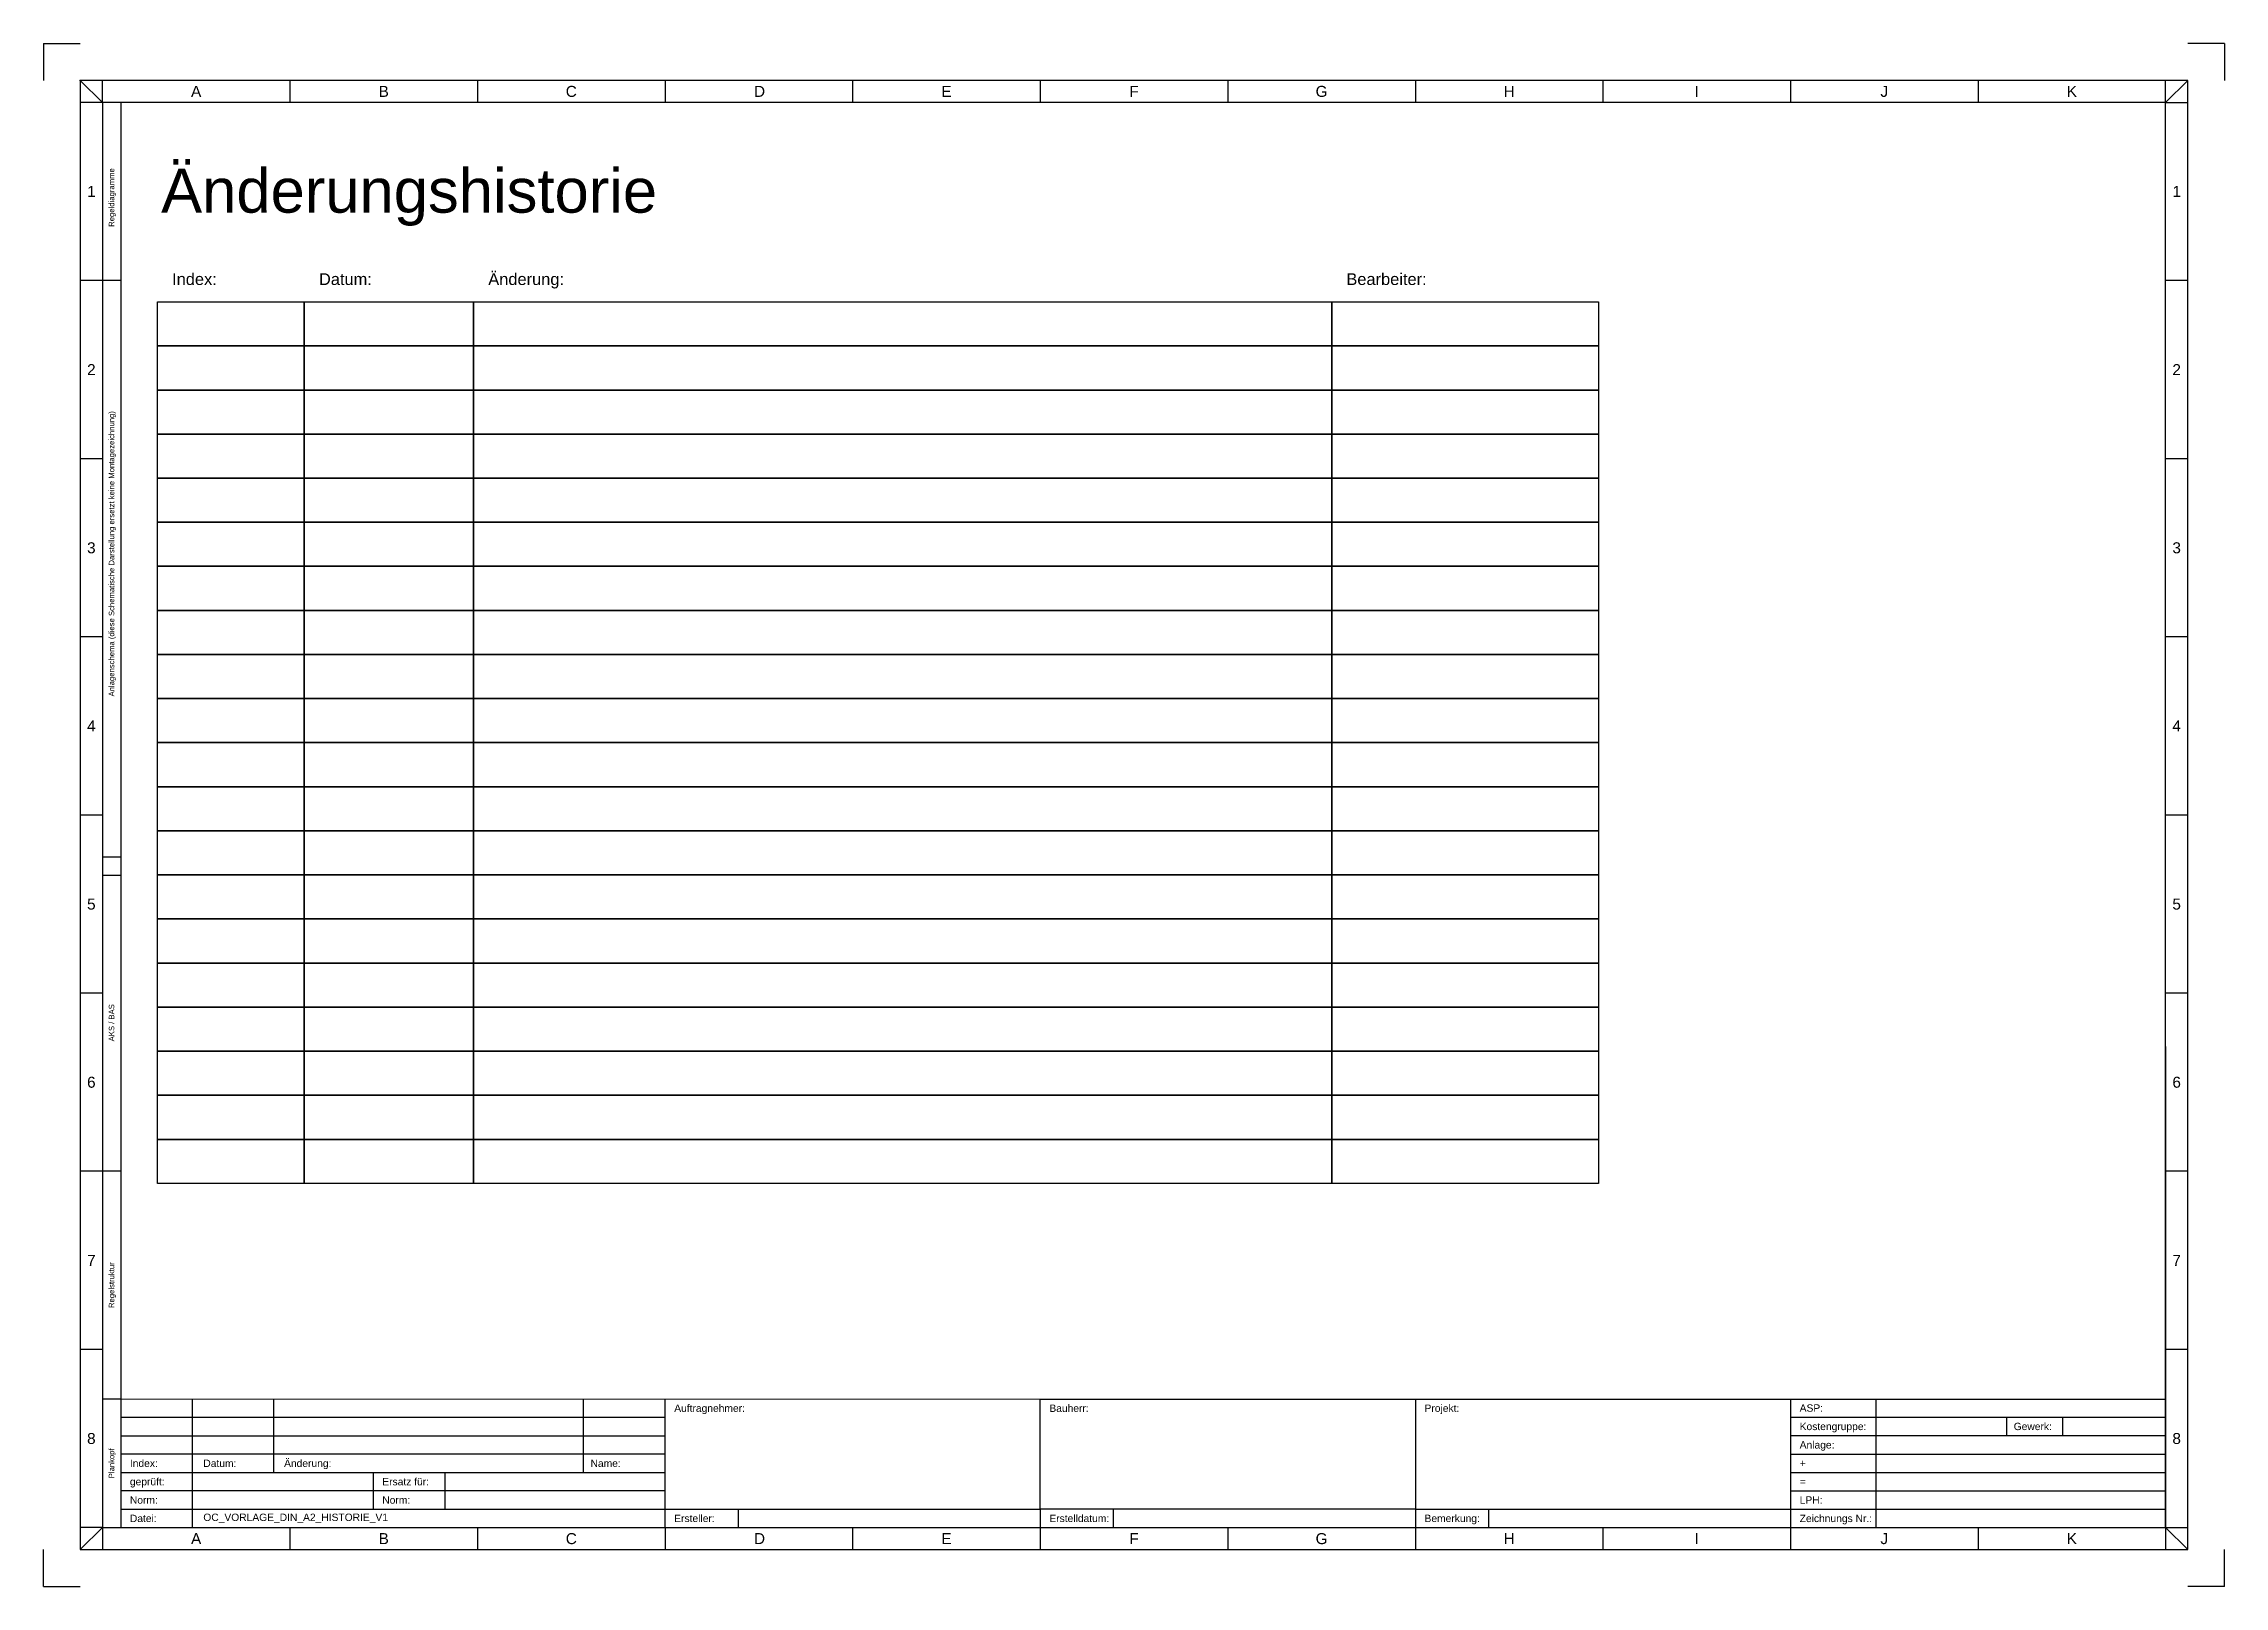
# Model space of a CAD drawing. Header units: millimetres. Extents: x 0 to 594, y 0 to 420.
import ezdxf
from ezdxf.enums import TextEntityAlignment as Align

# ---------------------------------------------------------------- set-up
doc = ezdxf.new("R2010")
doc.units = ezdxf.units.MM
doc.header["$LTSCALE"] = 100
for name, color, linetype in [('GA-Inhaltsverzeichnis-Beschriftung', 7, 'Continuous'), ('GA-Inhaltsverzeichnis-Daten', 7, 'Continuous'), ('GA-Inhaltsverzeichnis-Rahmen', 7, 'Continuous')]:
    doc.layers.add(name, color=color, linetype=linetype)
doc.styles.add('Arial', font='arial.ttf')
doc.styles.get("Standard").update_dxf_attribs({"font": 'arial.ttf'})

# ---------------------------------------------------------------- blocks, each defined once
blk = doc.blocks.new('RSH_Blattrahmen_DIN_A2_V3')
for p, q in [((16, 404), (10, 410)), ((16, 404), (16, 410)), ((67.09, 410), (67.09, 404)), ((118.18, 410), (118.18, 404)), ((169.27, 410), (169.27, 404)), ((220.36, 410), (220.36, 404)), ((271.45, 410), (271.45, 404)), ((322.55, 410), (322.55, 404)), ((373.64, 410), (373.64, 404)), ((424.73, 410), (424.73, 404)), ((475.82, 410), (475.82, 404)), ((526.91, 410), (526.91, 404)), ((578, 404), (584, 410)), ((578, 404), (578, 410)), ((16, 404), (10, 404)), ((578, 404), (584, 404)), ((16, 355.5), (10, 355.5)), ((584, 355.5), (578, 355.5)), ((16, 307), (10, 307)), ((584, 307), (578, 307)), ((16, 258.5), (10, 258.5)), ((584, 258.5), (578, 258.5)), ((16, 210), (10, 210)), ((584, 210), (578, 210)), ((16, 161.5), (10, 161.5)), ((584, 161.5), (578, 161.5)), ((16, 113), (10, 113)), ((584, 113), (578, 113)), ((16, 64.5), (10, 64.5)), ((584, 64.5), (578, 64.5)), ((16, 16), (10, 10)), ((16, 16), (10, 16)), ((16, 16), (16, 10)), ((67.09, 16), (67.09, 10)), ((118.18, 16), (118.18, 10)), ((169.27, 16), (169.27, 10)), ((220.36, 16), (220.36, 10)), ((271.45, 16), (271.45, 10)), ((322.55, 16), (322.55, 10)), ((373.64, 16), (373.64, 10)), ((424.73, 16), (424.73, 10)), ((475.82, 16), (475.82, 10)), ((526.91, 16), (526.91, 10)), ((578, 16), (584, 10)), ((578, 16), (584, 16)), ((578, 16), (578, 10))]:
    blk.add_line(p, q)
for points in [[(10, 10), (584, 10), (584, 410), (10, 410)], [(16, 16), (578, 16), (578, 404), (16, 404)]]:
    blk.add_lwpolyline(points, close=True)
blk.add_point((10, 410))
for s, p in [('A', (41.55, 407)), ('B', (92.64, 407)), ('C', (143.73, 407)), ('D', (195, 407)), ('E', (245.91, 407)), ('F', (297, 407)), ('G', (348.09, 407)), ('H', (399.18, 407)), ('I', (450.27, 407)), ('J', (501.36, 407)), ('K', (552.45, 407)), ('1', (13, 379.75)), ('1', (581, 379.75)), ('2', (13, 331.25)), ('2', (581, 331.25)), ('3', (13, 282.75)), ('3', (581, 282.75)), ('4', (13, 234.25)), ('4', (581, 234.25)), ('5', (13, 185.75)), ('5', (581, 185.75)), ('6', (13, 137.25)), ('6', (581, 137.25)), ('7', (13, 88.75)), ('7', (581, 88.75)), ('8', (13, 40.25)), ('8', (581, 40.25)), ('A', (41.55, 13)), ('B', (92.64, 13)), ('C', (143.73, 13)), ('D', (195, 13)), ('E', (245.91, 13)), ('F', (297, 13)), ('G', (348.09, 13)), ('H', (399.18, 13)), ('I', (450.27, 13)), ('J', (501.36, 13)), ('K', (552.45, 13))]:
    blk.add_text(s, height=3).set_placement(p, align=Align.MIDDLE_CENTER)
blk = doc.blocks.new('OC_VORLAGE_DIN_A2_BLATTRAHMEN_V1')
for p, q in [((21, 355.5), (16, 355.5)), ((21, 198.5), (16, 198.5)), ((21, 193.5), (16, 193.5)), ((578, 147), (578, 16)), ((21, 113), (16, 113)), ((21, 51), (16, 51))]:
    blk.add_line(p, q)
for points in [[(0, 420), (0, 410)], [(0, 420), (10, 420)], [(594, 420), (584, 420)], [(594, 420), (594, 410)], [(21, 404), (21, 16)], [(0, 0), (0, 10)], [(594, 0), (594, 10)], [(0, 0), (10, 0)], [(594, 0), (584, 0)]]:
    blk.add_lwpolyline(points)
blk.add_blockref('RSH_Blattrahmen_DIN_A2_V3', (0, 0))
for s, p in [('Regeldiagramme', (18.5, 378.11)), ('Anlagenschema (diese Schematische Darstellung ersetzt keine Montagezeichnung)', (18.5, 281.11)), ('AKS / BAS', (18.5, 153.44)), ('Regelstruktur', (18.5, 82)), ('Plankopf', (18.5, 33.5))]:
    blk.add_text(s, height=1.5, rotation=90).set_placement(p, align=Align.MIDDLE_CENTER)
blk.add_attdef('', (578, 16), '', height=4)
blk = doc.blocks.new('OC_RSH_Plankopf_quer_V21')
for p, q in [((-573, 19), (-322.55, 18.99)), ((-573, 19), (-573, 14)), ((-553.5, 19), (-553.5, -16)), ((-424.73, 14), (-424.73, 19)), ((-118.18, 18.99), (-118.18, 14.03)), ((-94.89, 14.04), (-94.89, 19.04)), ((-118.18, 14.03), (-16, 14.03)), ((-118.18, 14.03), (-118.18, 9.02)), ((-94.89, 9.03), (-94.89, 14.03)), ((-59.39, 14.03), (-59.39, 9.02)), ((-44, 9.03), (-44, 14.03)), ((-573, 9), (-573, 4)), ((-424.73, 4), (-424.73, 9)), ((-118.18, 9.02), (-16, 9.02)), ((-118.18, 9.02), (-118.18, 4.02)), ((-94.89, 4.02), (-94.89, 9.02)), ((-118.18, 4.02), (-16, 4.02)), ((-118.18, 4.02), (-118.18, -0.99)), ((-94.89, -0.98), (-94.89, 4.02)), ((-573, -1), (-573, -6)), ((-484.75, -1), (-484.75, -6)), ((-424.73, -6), (-424.73, -1)), ((-118.18, -0.99), (-16, -0.99)), ((-118.18, -0.99), (-118.18, -6)), ((-94.89, -5.99), (-94.89, -0.99)), ((-573, -11), (-573, -16)), ((-484.75, -6), (-484.75, -11)), ((-424.73, -16), (-424.73, -11)), ((-424.73, -11), (-322.55, -11)), ((-404.73, -16), (-404.73, -11)), ((-322.55, -11), (-322.55, -16.01)), ((-302.55, -16), (-302.55, -11)), ((-220.36, -10.99), (-220.36, -16)), ((-220.36, -11), (-16, -11)), ((-200.36, -16), (-200.36, -11)), ((-118.18, -5.99), (-16, -6)), ((-118.18, -6), (-118.18, -11)), ((-118.18, -11.01), (-118.18, -16.01)), ((-94.89, -11), (-94.89, -6)), ((-94.89, -16.01), (-94.89, -11.01))]:
    blk.add_line(p, q)
for points in [[(-531.36, 19), (-531.36, -1)], [(-447.03, 19), (-447.03, -1)], [(-220.36, 18.99), (-16, 18.99), (-16, 18.99)], [(-504.25, -1), (-504.25, -11)]]:
    blk.add_lwpolyline(points)
for points in [[(-322.55, 18.99), (-220.36, 18.99), (-220.36, -11), (-322.55, -11)], [(-573, 9), (-424.73, 9), (-424.73, 14), (-573, 14)], [(-573, -1), (-424.73, -1), (-424.73, 4), (-573, 4)], [(-573, -11), (-424.73, -11), (-424.73, -6), (-573, -6)]]:
    blk.add_lwpolyline(points, close=True)
at = {"style": 'Arial'}
for s, p in [('Auftragnehmer:', (-422.23, 16.5)), ('Bauherr:', (-320.05, 16.49)), ('Projekt:', (-217.86, 16.5)), ('ASP:', (-115.68, 16.54)), ('Kostengruppe:', (-115.68, 11.53)), ('Gewerk:', (-57.39, 11.53)), ('Anlage:', (-115.68, 6.52)), ('Index:', (-570.5, 1.5)), ('Datum:', (-550.5, 1.5)), ('Änderung:', (-528.5, 1.5)), ('Name:', (-445.03, 1.5)), ('+', (-115.68, 1.52)), ('geprüft:', (-570.5, -3.5)), ('Ersatz für:', (-501.75, -3.5)), ('=', (-115.68, -3.49)), ('Norm:', (-570.5, -8.5)), ('Norm:', (-501.75, -8.5)), ('LPH:', (-115.68, -8.5)), ('Datei:', (-570.5, -13.5)), ('Ersteller:', (-422.23, -13.5)), ('Erstelldatum:', (-320.05, -13.5)), ('Bemerkung:', (-217.86, -13.5)), ('Zeichnungs Nr.:', (-115.68, -13.51))]:
    blk.add_text(s, height=2, dxfattribs=at).set_placement(p, align=Align.MIDDLE_LEFT)
at = {"insert": (-550.5, -13.5), "char_height": 2, "attachment_point": 4, "style": 'Arial'}
blk.add_mtext('OC_VORLAGE_DIN_A2_HISTORIE_V1', dxfattribs=at)
at = {"style": 'Arial', "flags": 1}
for tag, p in [('FREITEXT_01', (-13.79, 17)), ('FREITEXT_02', (-13.79, 11.45)), ('FREITEXT_03', (-13.79, 2.72)), ('FREITEXT_04', (-13.79, -1.97)), ('FREITEXT_05', (-13.79, -6.66)), ('BMK_NUMMERIERUNG', (-13.79, -11.67))]:
    blk.add_attdef(tag, text='', height=2, dxfattribs=at).set_placement(p, align=Align.MIDDLE_LEFT)
at = {"style": 'Arial'}
for tag, height, p in [('INDEX3', 2, (-570.5, 16.5)), ('INDEX2', 2, (-570.5, 11.5)), ('DATUM3', 2, (-550.5, 16.5)), ('DATUM2', 2, (-550.5, 11.5)), ('AENDERUNG3', 2, (-528.5, 16.5)), ('AENDERUNG2', 2, (-528.5, 11.5)), ('NAME3', 2, (-445.03, 16.5)), ('NAME2', 2, (-445.03, 11.5)), ('AN1', 2.2, (-422.23, 11.5)), ('AG1', 2.2, (-320.05, 11.49)), ('PR1', 2.2, (-217.87, 11.5)), ('ASP', 2, (-92.18, 16.54)), ('KOSTENGRUPPE', 2, (-92.18, 11.53)), ('GEWERK', 2, (-41.29, 11.53)), ('INDEX1', 2, (-570.5, 6.5)), ('DATUM1', 2, (-550.5, 6.5)), ('AENDERUNG1', 2, (-528.5, 6.5)), ('NAME1', 2, (-445.03, 6.5)), ('AN2', 2.2, (-422.23, 6.5)), ('AG2', 2.2, (-320.05, 6.49)), ('PR2', 2.2, (-217.87, 6.5)), ('ANLAGE', 2, (-92.18, 6.52)), ('AN3', 2.2, (-422.23, 1.5)), ('AG3', 2.2, (-320.05, 1.49)), ('PR3', 2.2, (-217.87, 1.5)), ('ORTSKENNZEICHEN', 2, (-92.18, 1.52)), ('GEPRUEFT', 2, (-550.79, -3.5)), ('ERSATZFUER', 2, (-482.04, -3.5)), ('AN4', 2.2, (-422.23, -3.5)), ('AG4', 2.2, (-320.05, -3.51)), ('PR4', 2.2, (-217.87, -3.5)), ('SSK', 2, (-92.18, -3.49)), ('NORM', 2, (-550.79, -8.5)), ('NORM', 2, (-482.04, -8.5)), ('AN5', 2.2, (-422.23, -8.5)), ('AG5', 2.2, (-320.05, -8.51)), ('PR5', 2.2, (-217.87, -8.5)), ('LPH', 2, (-92.18, -8.5)), ('ERSTELLER', 2, (-402.02, -13.5)), ('ERSTELLDATUM', 2, (-299.84, -13.5)), ('BEMERKUNG', 2, (-197.65, -13.5)), ('ZEICHNUNGSNUMMER', 2, (-92.18, -13.51))]:
    blk.add_attdef(tag, text='', height=height, dxfattribs=at).set_placement(p, align=Align.MIDDLE_LEFT)
blk = doc.blocks.new('OC_VORLAGE_REVISIONSHISTORIE_V1')
at = {"layer": 'GA-Inhaltsverzeichnis-Rahmen'}
for points in [[(0, 0), (50, 0), (50, -15), (0, -15)], [(50, 0), (107.65, 0), (107.65, -15), (50, -15)], [(107.65, 0), (399.81, 0), (399.81, -15), (107.65, -15)], [(399.81, 0), (490.65, 0), (490.65, -15), (399.81, -15)], [(0, -15), (50, -15), (50, -30), (0, -30)], [(50, -15), (107.65, -15), (107.65, -30), (50, -30)], [(107.65, -15), (399.81, -15), (399.81, -30), (107.65, -30)], [(399.81, -15), (490.65, -15), (490.65, -30), (399.81, -30)], [(0, -30), (50, -30), (50, -45), (0, -45)], [(50, -30), (107.65, -30), (107.65, -45), (50, -45)], [(107.65, -30), (399.81, -30), (399.81, -45), (107.65, -45)], [(399.81, -30), (490.65, -30), (490.65, -45), (399.81, -45)], [(0, -45), (50, -45), (50, -60), (0, -60)], [(50, -45), (107.65, -45), (107.65, -60), (50, -60)], [(107.65, -45), (399.81, -45), (399.81, -60), (107.65, -60)], [(399.81, -45), (490.65, -45), (490.65, -60), (399.81, -60)], [(0, -60), (50, -60), (50, -75), (0, -75)], [(50, -60), (107.65, -60), (107.65, -75), (50, -75)], [(107.65, -60), (399.81, -60), (399.81, -75), (107.65, -75)], [(399.81, -60), (490.65, -60), (490.65, -75), (399.81, -75)], [(0, -75), (50, -75), (50, -90), (0, -90)], [(50, -75), (107.65, -75), (107.65, -90), (50, -90)], [(107.65, -75), (399.81, -75), (399.81, -90), (107.65, -90)], [(399.81, -75), (490.65, -75), (490.65, -90), (399.81, -90)], [(0, -90), (50, -90), (50, -105), (0, -105)], [(50, -90), (107.65, -90), (107.65, -105), (50, -105)], [(107.65, -90), (399.81, -90), (399.81, -105), (107.65, -105)], [(399.81, -90), (490.65, -90), (490.65, -105), (399.81, -105)], [(0, -105), (50, -105), (50, -120), (0, -120)], [(50, -105), (107.65, -105), (107.65, -120), (50, -120)], [(107.65, -105), (399.81, -105), (399.81, -120), (107.65, -120)], [(399.81, -105), (490.65, -105), (490.65, -120), (399.81, -120)], [(0, -120), (50, -120), (50, -135), (0, -135)], [(50, -120), (107.65, -120), (107.65, -135), (50, -135)], [(107.65, -120), (399.81, -120), (399.81, -135), (107.65, -135)], [(399.81, -120), (490.65, -120), (490.65, -135), (399.81, -135)], [(0, -135), (50, -135), (50, -150), (0, -150)], [(50, -135), (107.65, -135), (107.65, -150), (50, -150)], [(107.65, -135), (399.81, -135), (399.81, -150), (107.65, -150)], [(399.81, -135), (490.65, -135), (490.65, -150), (399.81, -150)], [(0, -150), (50, -150), (50, -165), (0, -165)], [(50, -150), (107.65, -150), (107.65, -165), (50, -165)], [(107.65, -150), (399.81, -150), (399.81, -165), (107.65, -165)], [(399.81, -150), (490.65, -150), (490.65, -165), (399.81, -165)], [(0, -165), (50, -165), (50, -180), (0, -180)], [(50, -165), (107.65, -165), (107.65, -180), (50, -180)], [(107.65, -165), (399.81, -165), (399.81, -180), (107.65, -180)], [(399.81, -165), (490.65, -165), (490.65, -180), (399.81, -180)], [(0, -180), (50, -180), (50, -195), (0, -195)], [(50, -180), (107.65, -180), (107.65, -195), (50, -195)], [(107.65, -180), (399.81, -180), (399.81, -195), (107.65, -195)], [(399.81, -180), (490.65, -180), (490.65, -195), (399.81, -195)], [(0, -195), (50, -195), (50, -210), (0, -210)], [(50, -195), (107.65, -195), (107.65, -210), (50, -210)], [(107.65, -195), (399.81, -195), (399.81, -210), (107.65, -210)], [(399.81, -195), (490.65, -195), (490.65, -210), (399.81, -210)], [(0, -210), (50, -210), (50, -225), (0, -225)], [(50, -210), (107.65, -210), (107.65, -225), (50, -225)], [(107.65, -210), (399.81, -210), (399.81, -225), (107.65, -225)], [(399.81, -210), (490.65, -210), (490.65, -225), (399.81, -225)], [(0, -225), (50, -225), (50, -240), (0, -240)], [(50, -225), (107.65, -225), (107.65, -240), (50, -240)], [(107.65, -225), (399.81, -225), (399.81, -240), (107.65, -240)], [(399.81, -225), (490.65, -225), (490.65, -240), (399.81, -240)], [(0, -240), (50, -240), (50, -255), (0, -255)], [(50, -240), (107.65, -240), (107.65, -255), (50, -255)], [(107.65, -240), (399.81, -240), (399.81, -255), (107.65, -255)], [(399.81, -240), (490.65, -240), (490.65, -255), (399.81, -255)], [(0, -255), (50, -255), (50, -270), (0, -270)], [(50, -255), (107.65, -255), (107.65, -270), (50, -270)], [(107.65, -255), (399.81, -255), (399.81, -270), (107.65, -270)], [(399.81, -255), (490.65, -255), (490.65, -270), (399.81, -270)], [(0, -270), (50, -270), (50, -285), (0, -285)], [(50, -270), (107.65, -270), (107.65, -285), (50, -285)], [(107.65, -270), (399.81, -270), (399.81, -285), (107.65, -285)], [(399.81, -270), (490.65, -270), (490.65, -285), (399.81, -285)], [(0, -285), (50, -285), (50, -300), (0, -300)], [(50, -285), (107.65, -285), (107.65, -300), (50, -300)], [(107.65, -285), (399.81, -285), (399.81, -300), (107.65, -300)], [(399.81, -285), (490.65, -285), (490.65, -300), (399.81, -300)]]:
    blk.add_lwpolyline(points, close=True, dxfattribs=at)
at = {"layer": 'GA-Inhaltsverzeichnis-Beschriftung', "style": 'Arial'}
for s, p in [('Index:', (5, 7.74)), ('Datum:', (55, 7.74)), ('Änderung:', (112.65, 7.74)), ('Bearbeiter:', (404.81, 7.74))]:
    blk.add_text(s, height=4, dxfattribs=at).set_placement(p, align=Align.MIDDLE_LEFT)
at = {"layer": 'GA-Inhaltsverzeichnis-Daten', "style": 'Arial'}
for tag, p in [('OC_INDEX_AENDERUNG_1', (5, -7.5)), ('OC_DATUM_AENDERUNG_1', (55, -7.5)), ('OC_AENDERUNG_1', (112.65, -7.5)), ('OC_BEARBEITER_AENDERUNG_1', (404.81, -7.5)), ('OC_INDEX_AENDERUNG_2', (5, -22.5)), ('OC_DATUM_AENDERUNG_2', (55, -22.5)), ('OC_AENDERUNG_2', (112.65, -22.5)), ('OC_BEARBEITER_AENDERUNG_2', (404.81, -22.5)), ('OC_INDEX_AENDERUNG_3', (5, -37.5)), ('OC_DATUM_AENDERUNG_3', (55, -37.5)), ('OC_AENDERUNG_3', (112.65, -37.5)), ('OC_BEARBEITER_AENDERUNG_3', (404.81, -37.5)), ('OC_INDEX_AENDERUNG_4', (5, -52.5)), ('OC_DATUM_AENDERUNG_4', (55, -52.5)), ('OC_AENDERUNG_4', (112.65, -52.5)), ('OC_BEARBEITER_AENDERUNG_4', (404.81, -52.5)), ('OC_INDEX_AENDERUNG_5', (5, -67.5)), ('OC_DATUM_AENDERUNG_5', (55, -67.5)), ('OC_AENDERUNG_5', (112.65, -67.5)), ('OC_BEARBEITER_AENDERUNG_5', (404.81, -67.5)), ('OC_INDEX_AENDERUNG_6', (5, -82.5)), ('OC_DATUM_AENDERUNG_6', (55, -82.5)), ('OC_AENDERUNG_6', (112.65, -82.5)), ('OC_BEARBEITER_AENDERUNG_6', (404.81, -82.5)), ('OC_INDEX_AENDERUNG_7', (5, -97.5)), ('OC_DATUM_AENDERUNG_7', (55, -97.5)), ('OC_AENDERUNG_7', (112.65, -97.5)), ('OC_BEARBEITER_AENDERUNG_7', (404.81, -97.5)), ('OC_INDEX_AENDERUNG_8', (5, -112.5)), ('OC_DATUM_AENDERUNG_8', (55, -112.5)), ('OC_AENDERUNG_8', (112.65, -112.5)), ('OC_BEARBEITER_AENDERUNG_8', (404.81, -112.5)), ('OC_INDEX_AENDERUNG_9', (5, -127.5)), ('OC_DATUM_AENDERUNG_9', (55, -127.5)), ('OC_AENDERUNG_9', (112.65, -127.5)), ('OC_BEARBEITER_AENDERUNG_9', (404.81, -127.5)), ('OC_INDEX_AENDERUNG_10', (5, -142.5)), ('OC_DATUM_AENDERUNG_10', (55, -142.5)), ('OC_AENDERUNG_10', (112.65, -142.5)), ('OC_BEARBEITER_AENDERUNG_10', (404.81, -142.5)), ('OC_INDEX_AENDERUNG_11', (5, -157.5)), ('OC_DATUM_AENDERUNG_11', (55, -157.5)), ('OC_AENDERUNG_11', (112.65, -157.5)), ('OC_BEARBEITER_AENDERUNG_11', (404.81, -157.5)), ('OC_INDEX_AENDERUNG_12', (5, -172.5)), ('OC_DATUM_AENDERUNG_12', (55, -172.5)), ('OC_AENDERUNG_12', (112.65, -172.5)), ('OC_BEARBEITER_AENDERUNG_12', (404.81, -172.5)), ('OC_INDEX_AENDERUNG_13', (5, -187.5)), ('OC_DATUM_AENDERUNG_13', (55, -187.5)), ('OC_AENDERUNG_13', (112.65, -187.5)), ('OC_BEARBEITER_AENDERUNG_13', (404.81, -187.5)), ('OC_INDEX_AENDERUNG_14', (5, -202.5)), ('OC_DATUM_AENDERUNG_14', (55, -202.5)), ('OC_AENDERUNG_14', (112.65, -202.5)), ('OC_BEARBEITER_AENDERUNG_14', (404.81, -202.5)), ('OC_INDEX_AENDERUNG_15', (5, -217.5)), ('OC_DATUM_AENDERUNG_15', (55, -217.5)), ('OC_AENDERUNG_15', (112.65, -217.5)), ('OC_BEARBEITER_AENDERUNG_15', (404.81, -217.5)), ('OC_INDEX_AENDERUNG_16', (5, -232.5)), ('OC_DATUM_AENDERUNG_16', (55, -232.5)), ('OC_AENDERUNG_16', (112.65, -232.5)), ('OC_BEARBEITER_AENDERUNG_16', (404.81, -232.5)), ('OC_INDEX_AENDERUNG_17', (5, -247.5)), ('OC_DATUM_AENDERUNG_17', (55, -247.5)), ('OC_AENDERUNG_17', (112.65, -247.5)), ('OC_BEARBEITER_AENDERUNG_17', (404.81, -247.5)), ('OC_INDEX_AENDERUNG_18', (5, -262.5)), ('OC_DATUM_AENDERUNG_18', (55, -262.5)), ('OC_AENDERUNG_18', (112.65, -262.5)), ('OC_BEARBEITER_AENDERUNG_18', (404.81, -262.5)), ('OC_INDEX_AENDERUNG_19', (5, -277.5)), ('OC_DATUM_AENDERUNG_19', (55, -277.5)), ('OC_AENDERUNG_19', (112.65, -277.5)), ('OC_BEARBEITER_AENDERUNG_19', (404.81, -277.5)), ('OC_INDEX_AENDERUNG_20', (5, -292.5)), ('OC_DATUM_AENDERUNG_20', (55, -292.5)), ('OC_AENDERUNG_20', (112.65, -292.5)), ('OC_BEARBEITER_AENDERUNG_20', (404.81, -292.5))]:
    blk.add_attdef(tag, text='', height=5, dxfattribs=at).set_placement(p, align=Align.MIDDLE_LEFT)

msp = doc.modelspace()

# ---------------------------------------------------------------- block references
for name, p in [('OC_VORLAGE_DIN_A2_BLATTRAHMEN_V1', (0, 0)), ('OC_RSH_Plankopf_quer_V21', (594, 32.01))]:
    msp.add_blockref(name, p)
at = {"xscale": 0.8, "yscale": 0.8, "zscale": 0.8}
msp.add_blockref('OC_VORLAGE_REVISIONSHISTORIE_V1', (31, 349.7), dxfattribs=at)

# ---------------------------------------------------------------- texts
at = {"style": 'Arial'}
msp.add_text('Änderungshistorie', height=12, dxfattribs=at).set_placement((32, 379.98), align=Align.MIDDLE_LEFT)

doc.saveas('drawing.dxf')
